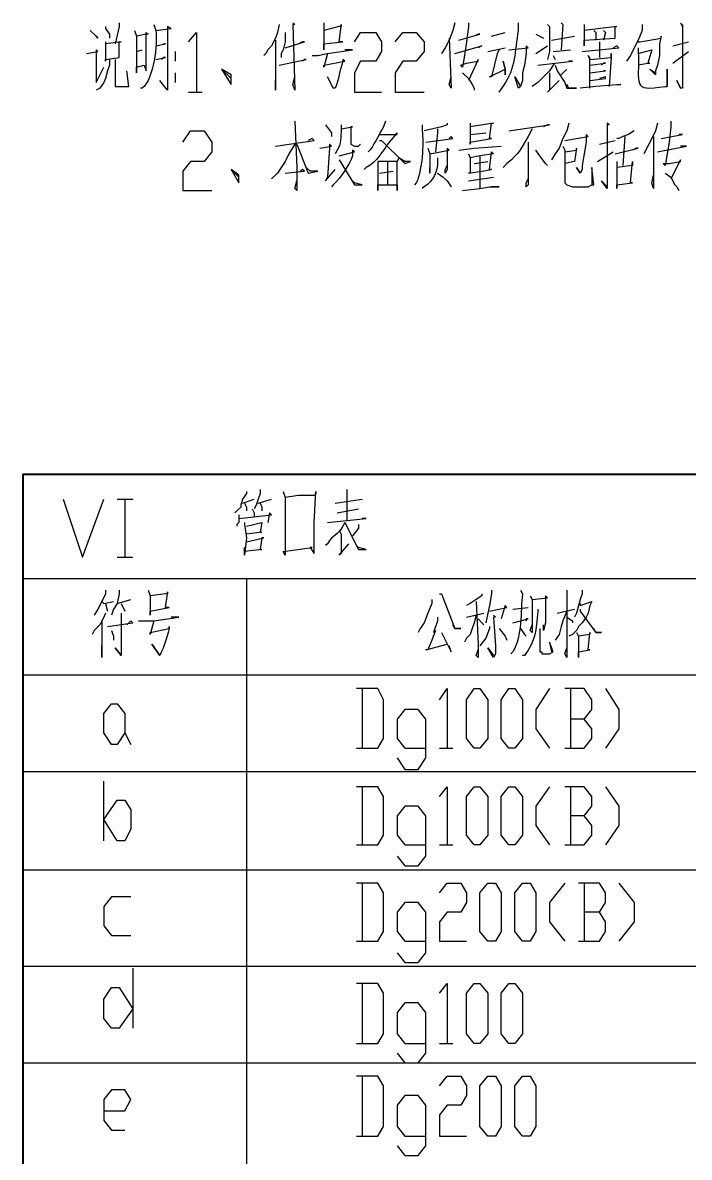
# Model space of a CAD drawing. Header units: millimetres. Extents: x 0 to 822, y 14 to 1153.
# Drawn here: x 569.5 to 631.7, y 565.9 to 671.7 of the extents above; entities that cross this region are included whole.
import ezdxf

# ---------------------------------------------------------------- set-up
doc = ezdxf.new("R2010")
doc.units = ezdxf.units.MM
doc.layers.add('1', color=7, linetype='Continuous')

msp = doc.modelspace()

# ---------------------------------------------------------------- linework, layer by layer
at = {"layer": '1', "color": 0, "lineweight": 25}
for points in [[(577.26, 671.361732), (577.26, 671.181732), (577.62, 670.641732), (577.62, 670.281732)], [(578.52, 671.721732), (578.52, 671.361732), (578.16, 669.741732)], [(581.94, 671.001732), (581.94, 671.001732), (583.38, 671.181732), (583.02, 671.361732), (583.02, 665.961732), (583.02, 665.421732), (582.3, 666.321732)], [(593.46, 671.541732), (593.28, 670.821732), (593.1, 670.281732), (592.74, 669.561732), (592.38, 669.201732), (592.2, 668.841732), (592.02, 668.661732)], [(594.72, 671.721732), (594.9, 671.541732), (594.72, 671.541732), (594.9, 665.421732), (594.72, 665.961732), (594.9, 666.681732)], [(597.6, 671.721732), (597.6, 671.001732), (597.6, 669.201732), (597.6, 669.741732), (599.4, 669.921732), (599.04, 669.921732), (599.22, 671.361732), (599.22, 671.541732), (599.22, 671.361732), (599.04, 671.361732), (597.6, 671.001732)], [(609.84, 671.721732), (609.66, 671.001732), (609.3, 670.101732), (608.94, 669.381732), (608.58, 668.841732)], [(611.1, 671.721732), (611.1, 671.361732), (610.92, 669.921732), (610.74, 668.661732), (610.56, 667.581732), (610.38, 667.761732), (610.92, 667.941732), (612, 668.121732), (612, 668.301732), (611.1, 666.321732)], [(618.48, 671.541732), (618.66, 671.361732), (618.66, 669.021732), (618.48, 668.301732)], [(619.74, 671.721732), (619.92, 671.541732), (619.92, 671.541732), (619.74, 669.201732)], [(621.9, 671.541732), (621.9, 671.001732), (621.9, 669.561732), (621.9, 670.101732), (624.78, 670.281732), (624.78, 670.281732), (624.78, 671.361732), (624.96, 671.361732), (621.9, 671.001732)], [(627.3, 671.541732), (627.3, 671.001732), (626.94, 670.101732), (626.58, 669.381732), (626.22, 668.661732), (625.86, 668.121732)], [(630.9, 671.721732), (631.08, 671.361732), (631.08, 671.541732), (631.08, 666.861732), (631.08, 665.961732), (631.08, 665.601732), (630.9, 665.601732), (630.54, 666.321732), (630.9, 665.601732)], [(575.82, 671.001732), (576.36, 670.461732), (576.54, 670.281732), (576.36, 670.461732)], [(579.96, 671.001732), (580.14, 670.461732), (580.14, 667.041732), (580.14, 667.401732), (580.14, 667.581732), (580.86, 667.761732), (581.04, 667.221732), (581.04, 667.401732), (581.04, 669.201732), (581.04, 670.821732), (581.22, 670.641732), (581.04, 670.641732), (580.14, 670.461732)], [(585, 669.921732), (585.72, 670.821732), (585.72, 665.241732)], [(593.1, 670.101732), (593.1, 667.041732), (593.1, 665.421732), (593.1, 665.781732), (593.1, 666.321732)], [(594, 670.821732), (594, 669.921732), (593.82, 669.201732), (593.64, 668.841732), (593.64, 668.481732)], [(600.48, 669.921732), (601.02, 670.821732), (602.46, 670.821732), (603, 669.921732), (603, 669.021732), (602.46, 668.121732), (601.02, 668.121732), (600.48, 667.041732), (600.48, 665.241732), (603, 665.241732)], [(604.26, 669.921732), (604.98, 670.821732), (606.24, 670.821732), (606.96, 669.921732), (606.96, 669.021732), (606.24, 668.121732), (604.98, 668.121732), (604.26, 667.041732), (604.26, 665.241732), (606.96, 665.241732)], [(609.3, 670.281732), (609.48, 665.601732), (609.3, 665.961732), (609.48, 666.681732)], [(610.2, 670.101732), (612.18, 670.641732), (612, 670.641732), (611.64, 670.461732)], [(613.26, 670.461732), (614.52, 670.821732)], [(617.4, 670.641732), (618.12, 670.281732)], [(618.84, 670.101732), (621, 670.461732)], [(622.8, 671.001732), (622.98, 670.821732), (622.98, 670.101732)], [(623.7, 671.001732), (623.88, 670.821732), (623.7, 670.101732)], [(626.94, 669.921732), (627.12, 669.921732), (629.1, 670.281732), (629.1, 670.461732), (628.92, 669.741732), (628.92, 668.661732), (628.74, 667.761732), (628.74, 667.761732), (628.56, 667.221732), (628.56, 666.861732), (628.02, 667.401732), (628.56, 667.041732)], [(575.46, 668.841732), (575.46, 668.841732), (576.54, 669.021732), (576.36, 669.201732), (576.36, 666.141732), (577.08, 667.581732)], [(577.26, 669.921732), (577.26, 669.741732), (577.26, 668.121732), (577.26, 668.301732), (578.52, 668.481732), (578.52, 668.481732), (578.52, 669.921732), (578.7, 669.921732), (577.26, 669.741732)], [(580.14, 669.021732), (580.68, 669.201732)], [(581.94, 669.561732), (581.94, 669.561732), (582.84, 669.741732), (582.66, 669.741732), (582.66, 669.741732)], [(583.74, 669.021732), (583.74, 668.121732)], [(594, 669.381732), (595.8, 669.921732), (595.62, 669.921732), (595.26, 669.741732)], [(596.52, 668.661732), (597.06, 668.661732), (597.96, 668.841732), (600.3, 669.201732), (599.94, 669.201732), (599.58, 669.201732)], [(609.84, 668.841732), (612.36, 669.561732), (612.36, 669.561732), (612, 669.381732)], [(612.9, 669.021732), (614.52, 669.381732)], [(613.98, 669.201732), (613.8, 668.841732), (613.26, 666.681732), (613.08, 666.681732), (614.52, 667.401732), (614.34, 668.121732), (614.52, 667.401732), (614.52, 666.861732), (614.52, 667.581732)], [(614.88, 669.201732), (616.68, 669.381732), (616.5, 669.561732), (616.5, 668.841732), (616.32, 667.761732), (616.14, 667.041732), (616.14, 666.321732), (615.96, 665.781732), (615.78, 665.601732), (615.42, 666.681732), (615.96, 665.781732)], [(617.4, 668.841732), (618.48, 669.561732)], [(619.02, 669.021732), (620.64, 669.201732)], [(621.72, 669.021732), (625.14, 669.381732), (624.96, 669.561732), (624.6, 669.381732)], [(623.34, 669.921732), (623.34, 669.561732), (623.34, 668.481732)], [(626.94, 668.841732), (628.2, 669.201732), (628.2, 669.201732), (627.84, 667.941732), (628.02, 667.941732), (626.94, 667.761732)], [(630.18, 669.561732), (631.62, 669.921732)], [(630.18, 667.941732), (631.62, 669.021732)], [(577.62, 668.301732), (577.62, 667.761732), (577.44, 667.221732), (577.26, 666.501732), (577.08, 666.141732), (576.72, 665.601732), (576.36, 665.421732)], [(578.16, 668.301732), (578.16, 667.941732), (578.16, 666.321732), (578.16, 665.961732), (578.16, 665.781732), (578.34, 665.781732), (579.42, 665.781732), (579.24, 667.221732)], [(581.94, 668.301732), (581.94, 668.301732), (582.84, 668.481732), (582.66, 668.481732), (582.48, 668.301732)], [(593.46, 667.761732), (595.98, 668.301732), (595.8, 668.301732), (595.62, 668.121732)], [(619.2, 667.941732), (619.02, 667.761732), (618.66, 667.221732), (618.12, 666.681732), (617.58, 666.141732), (617.04, 665.781732)], [(617.58, 667.761732), (620.82, 668.121732), (620.82, 668.121732), (620.46, 668.121732)], [(619.02, 668.661732), (619.2, 668.301732)], [(622.44, 665.601732), (622.44, 668.481732), (622.26, 668.661732), (622.44, 668.301732), (624.42, 668.481732), (624.42, 668.841732), (624.42, 668.481732), (624.42, 668.481732), (624.24, 665.781732)], [(622.44, 667.761732), (623.88, 667.941732), (623.7, 667.941732), (623.52, 667.761732)], [(583.74, 667.041732), (583.74, 666.141732)], [(588.96, 666.501732), (588.06, 667.401732), (588.96, 665.961732), (588.96, 666.861732), (588.06, 667.401732)], [(610.56, 667.041732), (611.1, 666.501732), (611.46, 665.961732), (611.64, 665.601732), (611.64, 665.421732)], [(618.66, 667.041732), (618.66, 665.421732), (618.48, 665.241732), (619.56, 666.321732)], [(619.2, 667.761732), (619.38, 667.221732), (620.1, 666.141732), (620.28, 665.601732), (620.46, 665.601732), (621.18, 665.601732), (620.46, 665.601732), (620.28, 665.961732)], [(620.28, 667.401732), (620.28, 667.401732), (619.74, 666.861732)], [(622.44, 667.041732), (623.88, 667.221732), (623.7, 667.221732)], [(624.96, 665.961732), (625.14, 665.961732), (625.32, 665.961732), (622.98, 665.781732), (621.54, 665.601732)], [(622.44, 666.321732), (623.88, 666.501732), (623.88, 666.681732), (623.34, 666.501732)], [(585, 665.241732), (586.26, 665.241732)], [(584.46, 660.561732), (585.18, 661.641732), (586.44, 661.641732), (587.16, 660.561732), (587.16, 659.661732), (586.44, 658.761732), (585.18, 658.761732), (584.46, 657.861732), (584.46, 656.061732), (587.16, 656.061732)], [(594.9, 662.541732), (595.08, 658.221732), (595.08, 656.061732), (594.9, 656.241732), (595.08, 656.961732)], [(597.78, 662.181732), (598.32, 661.461732), (598.32, 661.101732)], [(599.22, 661.821732), (600.3, 662.001732), (600.12, 662.001732), (600.12, 661.641732), (600.12, 660.561732), (600.12, 660.561732), (600.12, 660.381732), (600.48, 660.201732), (600.84, 660.201732), (600.84, 660.201732), (601.02, 660.381732)], [(609.12, 662.361732), (609.12, 662.181732), (608.58, 662.001732), (606.96, 661.641732)], [(608.22, 661.821732), (608.22, 661.461732), (608.04, 659.661732)], [(611.28, 662.361732), (611.28, 662.001732), (611.28, 660.381732), (611.28, 660.561732), (613.26, 660.921732), (613.08, 660.921732), (613.26, 662.361732), (613.44, 662.361732), (611.28, 662.001732)], [(614.88, 661.641732), (618.66, 662.181732), (618.48, 662.181732), (618.12, 662.001732)], [(620.46, 662.361732), (620.28, 661.641732), (619.92, 660.921732), (619.56, 660.021732), (619.2, 659.481732), (618.84, 658.941732)], [(624.06, 662.361732), (624.24, 662.181732), (624.06, 662.361732), (624.06, 657.501732), (624.06, 656.601732), (624.06, 656.241732), (623.52, 656.961732), (624.06, 656.421732)], [(626.58, 661.641732), (626.04, 661.281732), (625.5, 661.101732), (625.14, 660.921732), (624.96, 660.921732)], [(628.74, 662.361732), (628.56, 661.641732), (628.2, 660.921732), (627.48, 659.481732)], [(630, 662.541732), (630, 662.001732), (629.82, 660.561732), (629.64, 659.481732), (629.46, 658.401732), (629.28, 658.581732), (629.82, 658.581732), (630.9, 658.761732), (630.9, 658.941732), (630, 657.141732)], [(593.1, 660.201732), (596.7, 660.741732), (596.52, 660.921732), (596.16, 660.741732)], [(602.82, 660.741732), (603, 660.741732), (605.16, 658.581732), (605.7, 658.761732), (605.16, 658.761732), (604.62, 659.121732), (604.44, 658.761732), (602.64, 658.761732), (602.64, 658.761732), (602.64, 658.761732), (602.64, 656.061732), (602.64, 656.601732), (602.64, 656.601732), (604.44, 656.601732), (604.44, 656.061732), (604.44, 658.761732)], [(607.14, 660.561732), (609.66, 660.921732), (609.48, 661.101732), (609.3, 660.921732)], [(611.28, 661.281732), (612.72, 661.461732)], [(616.68, 660.561732), (616.68, 656.601732), (616.5, 656.421732), (616.5, 656.781732), (616.68, 657.141732)], [(620.1, 660.741732), (620.1, 660.741732), (622.26, 661.101732), (622.08, 661.281732), (622.08, 660.561732), (621.9, 659.481732), (621.72, 658.401732), (621.72, 658.401732), (621.72, 658.041732), (621.54, 657.681732), (621.18, 658.221732), (621.54, 657.681732)], [(623.34, 660.381732), (624.78, 660.741732)], [(625.68, 661.101732), (625.5, 658.401732)], [(628.38, 661.101732), (628.38, 656.241732), (628.2, 656.781732), (628.38, 657.501732)], [(629.1, 660.921732), (631.08, 661.281732), (630.9, 661.281732), (630.72, 661.281732)], [(594.9, 660.381732), (594.36, 659.481732), (594, 658.761732), (593.64, 658.221732), (593.28, 657.681732), (592.74, 657.141732)], [(595.08, 660.381732), (596.16, 657.681732), (597.06, 657.861732), (596.34, 657.861732), (595.98, 658.221732)], [(597.24, 660.021732), (598.32, 660.201732), (598.14, 660.381732), (598.14, 660.021732), (597.96, 657.321732), (597.78, 656.961732), (598.68, 658.041732)], [(607.32, 660.021732), (607.5, 659.481732), (607.5, 657.681732), (607.5, 658.221732)], [(607.5, 659.481732), (609.3, 659.841732), (609.12, 660.021732), (609.12, 659.301732), (609.12, 658.041732), (608.94, 657.681732), (608.94, 658.041732), (609.12, 658.401732)], [(610.2, 659.841732), (611.64, 660.021732), (614.16, 660.201732)], [(611.1, 659.481732), (611.28, 659.121732), (611.28, 657.861732), (611.28, 657.681732), (611.1, 657.681732), (612.36, 657.861732), (613.26, 658.041732), (613.08, 658.041732), (613.26, 659.661732), (613.44, 659.481732), (612.18, 659.301732), (611.28, 659.121732)], [(618.48, 658.401732), (618.3, 658.581732), (617.76, 659.301732), (617.4, 659.841732)], [(619.92, 660.201732), (620.1, 659.841732), (620.1, 657.321732), (620.1, 656.961732), (620.1, 656.781732), (620.28, 656.601732), (620.82, 656.421732), (621.36, 656.421732), (621.9, 656.421732), (622.26, 656.421732), (622.62, 656.601732), (622.8, 656.601732), (622.62, 658.221732), (622.62, 656.601732)], [(620.1, 659.661732), (621.18, 659.841732), (621.18, 660.021732), (621, 658.761732), (621, 658.761732), (620.1, 658.581732)], [(623.16, 658.761732), (624.6, 659.661732)], [(624.78, 659.481732), (626.94, 660.021732), (626.76, 660.021732), (626.4, 659.841732)], [(628.74, 659.661732), (631.44, 660.201732), (631.26, 660.201732), (630.9, 660.201732)], [(599.04, 658.941732), (599.04, 658.941732), (600.48, 656.601732), (601.2, 656.601732), (600.48, 656.781732), (600.3, 656.961732)], [(603.54, 658.761732), (603.54, 656.601732)], [(611.64, 658.581732), (612.9, 658.761732)], [(612.18, 659.301732), (612.18, 656.241732)], [(624.96, 658.761732), (624.96, 658.221732), (624.96, 656.241732), (624.96, 656.601732), (626.4, 656.781732), (626.22, 656.781732), (626.4, 658.761732), (626.4, 658.401732), (624.96, 658.221732)], [(589.68, 657.321732), (588.96, 658.041732), (589.68, 656.781732), (589.68, 657.501732), (588.96, 658.041732)], [(594, 657.681732), (595.8, 657.861732), (595.62, 658.041732), (595.44, 657.861732)], [(602.82, 657.681732), (604.08, 657.861732)], [(608.22, 657.681732), (608.76, 657.321732), (609.12, 656.961732), (609.48, 656.421732)], [(611.1, 656.961732), (613.44, 657.321732)], [(629.46, 657.681732), (630, 657.321732), (630.36, 656.601732), (630.54, 656.421732), (630.72, 656.061732)], [(610.56, 656.061732), (612.18, 656.241732), (613.08, 656.421732), (613.98, 656.421732), (613.8, 656.421732), (613.26, 656.421732)], [(590.4, 627.981732), (590.4, 627.801732), (590.04, 627.261732), (589.86, 626.721732), (589.86, 626.541732), (589.5, 626.181732), (589.32, 626.001732)], [(591.66, 628.161732), (591.66, 627.801732), (591.48, 627.261732), (591.3, 626.721732), (591.12, 626.361732)], [(593.82, 627.981732), (594, 627.441732), (594, 622.041732), (593.82, 622.401732), (596.52, 622.761732), (596.34, 622.761732), (596.7, 622.221732), (596.7, 622.941732), (596.7, 624.021732), (596.7, 625.101732), (596.88, 627.981732), (596.88, 627.801732), (596.7, 627.621732), (595.26, 627.621732), (595.26, 627.621732), (594, 627.441732)], [(599.76, 628.161732), (599.76, 627.981732), (599.76, 625.281732)], [(573.3, 627.261732), (575.1, 621.861732), (577.08, 627.261732)], [(578.34, 627.261732), (579.78, 627.261732)], [(579.06, 627.261732), (579.06, 621.861732)], [(590.04, 626.901732), (591.12, 627.261732)], [(590.22, 626.901732), (590.4, 626.541732), (590.4, 626.181732)], [(591.48, 626.901732), (592.74, 627.261732)], [(591.66, 626.901732), (591.84, 626.541732), (591.84, 626.181732)], [(598.68, 626.901732), (601.2, 627.261732)], [(589.68, 625.821732), (589.68, 625.461732), (589.68, 625.281732), (589.68, 625.101732), (589.5, 624.921732), (589.5, 624.741732)], [(589.68, 625.461732), (592.74, 625.821732), (592.56, 626.001732), (592.38, 625.101732)], [(590.94, 626.361732), (591.12, 626.001732), (591.12, 625.641732)], [(598.86, 626.001732), (600.84, 626.361732)], [(590.22, 625.101732), (590.22, 624.921732), (590.4, 623.661732), (590.22, 622.041732), (590.22, 622.761732)], [(590.4, 624.741732), (591.84, 625.101732), (591.84, 625.101732), (591.66, 624.201732), (591.84, 624.201732), (590.4, 624.021732)], [(597.96, 625.101732), (601.56, 625.461732), (601.38, 625.461732), (601.2, 625.461732)], [(599.58, 625.101732), (600.84, 622.581732), (601.56, 622.581732), (600.84, 622.761732), (600.66, 622.941732)], [(600.84, 624.921732), (600.84, 624.561732), (600.3, 623.841732)], [(590.4, 623.301732), (592.02, 623.661732), (591.84, 623.661732), (591.66, 622.581732), (591.84, 622.581732), (590.22, 622.401732)], [(599.04, 624.381732), (599.22, 624.021732), (599.22, 622.221732), (599.04, 622.041732), (599.94, 623.121732)], [(578.34, 621.861732), (579.78, 621.861732)], [(569.52, 619.881732), (749.88, 619.881732)], [(590.4, 619.881732), (590.4, 464.721732)], [(577.26, 618.801732), (577.26, 618.441732), (576.9, 617.721732), (576.54, 617.001732), (576.18, 616.461732)], [(578.52, 618.801732), (578.52, 618.441732), (578.34, 617.541732), (577.98, 617.001732), (577.8, 616.461732)], [(581.22, 618.801732), (581.4, 618.261732), (581.4, 616.461732), (581.4, 616.821732), (583.2, 617.181732), (582.84, 617.181732), (583.02, 618.441732), (583.02, 618.621732), (583.02, 618.441732), (582.84, 618.441732), (581.4, 618.261732)], [(608.4, 618.441732), (608.58, 618.441732), (609.84, 615.201732), (610.38, 615.201732), (609.84, 615.201732), (609.66, 615.561732)], [(612.36, 618.441732), (612.36, 618.261732), (611.82, 617.901732), (611.28, 617.541732), (610.92, 617.361732)], [(613.26, 618.801732), (613.26, 618.441732), (613.08, 617.361732), (612.9, 616.641732), (612.72, 615.741732)], [(616.86, 618.261732), (617.04, 617.901732), (617.04, 614.841732), (616.86, 615.021732), (617.04, 615.561732)], [(617.04, 617.901732), (618.48, 618.081732), (618.3, 618.261732), (618.3, 617.901732), (618.3, 615.741732), (618.12, 615.021732), (618.12, 615.201732), (618.12, 615.561732)], [(620.28, 618.801732), (620.28, 618.621732), (620.28, 612.501732), (620.1, 612.861732), (620.28, 613.401732)], [(621.72, 618.801732), (621.72, 618.441732), (621.54, 617.901732), (621.18, 616.641732), (621, 616.281732)], [(576.9, 617.721732), (577.08, 617.541732), (577.98, 617.721732)], [(577.26, 617.541732), (577.44, 616.821732)], [(578.34, 617.541732), (579.6, 617.901732)], [(578.7, 617.541732), (579.06, 616.821732)], [(607.68, 617.901732), (607.68, 617.541732), (607.32, 616.641732), (606.96, 615.741732), (606.6, 615.201732), (606.42, 614.841732)], [(611.82, 617.721732), (612, 613.761732), (612, 612.501732), (611.82, 612.681732), (612, 613.221732)], [(613.08, 616.821732), (614.7, 617.181732), (614.52, 617.361732), (614.16, 616.101732)], [(615.24, 617.001732), (616.68, 617.181732)], [(621.54, 617.541732), (621.54, 617.361732), (622.62, 617.721732), (622.62, 617.721732), (622.44, 617.361732), (622.26, 616.641732), (622.08, 616.281732), (621.72, 615.741732), (621.36, 615.381732), (621.18, 615.021732), (620.82, 614.661732), (620.46, 614.481732)], [(577.26, 616.641732), (577.08, 616.281732), (576.72, 615.561732), (576.18, 615.021732), (576, 614.661732)], [(578.7, 616.641732), (578.7, 613.941732), (578.7, 612.681732), (578.7, 612.681732), (578.16, 613.401732), (578.7, 612.681732)], [(580.32, 615.921732), (580.86, 615.921732), (581.76, 615.921732), (584.1, 616.281732), (583.74, 616.281732), (583.38, 616.281732)], [(608.22, 616.281732), (608.22, 615.921732), (607.86, 614.841732), (608.04, 615.021732), (607.68, 614.121732), (607.32, 613.221732), (607.14, 613.221732), (609.12, 613.761732)], [(611.82, 616.461732), (611.64, 615.741732), (611.46, 615.201732), (611.28, 614.661732), (610.92, 614.301732), (610.74, 613.941732)], [(610.92, 616.281732), (612.54, 616.641732)], [(612, 616.101732), (612.36, 615.741732), (612.54, 615.561732)], [(613.44, 616.461732), (613.62, 616.281732), (613.44, 616.281732), (613.62, 613.581732), (613.62, 612.861732), (613.44, 612.501732), (612.9, 613.401732), (613.44, 612.681732)], [(615.24, 615.741732), (616.68, 616.101732), (616.5, 616.101732), (616.5, 615.921732)], [(620.28, 616.821732), (619.92, 615.921732), (619.74, 615.381732), (619.56, 614.661732), (619.2, 614.121732)], [(619.38, 616.641732), (619.38, 616.641732), (621, 617.001732)], [(620.28, 616.281732), (620.82, 615.921732), (620.82, 615.741732)], [(621.54, 617.001732), (621.54, 616.821732), (622.98, 614.841732), (623.52, 614.841732), (622.98, 614.841732), (622.8, 615.201732)], [(576.9, 615.921732), (576.9, 612.501732), (576.9, 613.041732), (576.9, 613.581732)], [(577.44, 615.381732), (579.78, 615.741732), (579.6, 615.921732), (579.24, 615.561732)], [(577.8, 615.021732), (577.98, 614.481732), (577.98, 614.121732)], [(613.08, 615.381732), (613.08, 615.201732), (612.72, 614.301732), (612.18, 613.581732)], [(613.98, 615.201732), (614.52, 614.481732), (614.7, 614.121732)], [(615.96, 615.201732), (616.32, 614.661732), (616.5, 614.481732)], [(617.76, 615.201732), (617.76, 614.841732), (617.76, 614.841732), (617.76, 613.041732), (617.94, 613.041732), (617.94, 612.861732), (618.48, 612.861732), (618.66, 612.861732), (619.02, 613.041732), (618.66, 613.941732), (618.84, 613.041732)], [(608.58, 614.841732), (609.3, 613.401732), (609.48, 613.041732), (609.3, 613.581732)], [(621.18, 614.841732), (621.36, 614.481732), (621.36, 612.501732), (621.36, 613.041732), (622.44, 613.221732), (622.26, 613.221732), (622.44, 614.841732), (622.44, 614.661732), (621.36, 614.481732)], [(569.52, 610.881732), (749.88, 610.881732)], [(600.66, 604.041732), (602.64, 604.041732), (603.18, 604.941732), (603.18, 608.541732), (602.64, 609.621732), (600.66, 609.621732)], [(601.2, 609.621732), (601.2, 604.041732)], [(608.4, 608.541732), (609.12, 609.621732), (609.12, 604.041732)], [(611.64, 604.041732), (610.92, 604.941732), (610.92, 608.541732), (611.64, 609.621732), (612.18, 609.621732), (612.9, 608.541732), (612.9, 604.941732), (612.18, 604.041732), (611.64, 604.041732)], [(614.88, 604.041732), (614.16, 604.941732), (614.16, 608.541732), (614.88, 609.621732), (615.42, 609.621732), (616.14, 608.541732), (616.14, 604.941732), (615.42, 604.041732), (614.88, 604.041732)], [(618.66, 609.621732), (617.4, 607.641732), (617.4, 605.841732), (618.66, 604.041732)], [(621.9, 606.741732), (622.62, 607.641732), (622.62, 608.541732), (621.9, 609.621732), (620.1, 609.621732)], [(620.64, 609.621732), (620.64, 604.041732)], [(623.88, 609.621732), (625.14, 607.641732), (625.14, 605.841732), (623.88, 604.041732)], [(578.34, 604.401732), (577.8, 604.401732), (577.08, 605.481732), (577.08, 607.281732), (577.8, 608.181732), (578.34, 608.181732), (579.06, 607.281732), (579.06, 605.481732), (578.34, 604.401732)], [(604.44, 603.141732), (605.16, 602.061732), (606.42, 602.061732), (607.14, 603.141732), (607.14, 606.741732), (606.42, 607.641732), (605.16, 607.641732), (604.44, 606.741732), (604.44, 604.941732), (605.16, 604.041732), (607.14, 604.041732)], [(620.1, 604.041732), (621.9, 604.041732), (622.62, 604.941732), (622.62, 605.841732), (621.9, 606.741732), (620.64, 606.741732)], [(579.06, 605.481732), (579.6, 604.401732)], [(608.4, 604.041732), (609.66, 604.041732)], [(569.52, 601.881732), (749.88, 601.881732)], [(577.08, 595.401732), (577.08, 600.981732)], [(600.66, 595.041732), (602.64, 595.041732), (603.18, 595.941732), (603.18, 599.541732), (602.64, 600.441732), (600.66, 600.441732)], [(601.2, 600.441732), (601.2, 595.041732)], [(608.4, 599.541732), (609.12, 600.441732), (609.12, 595.041732)], [(611.64, 595.041732), (610.92, 595.941732), (610.92, 599.541732), (611.64, 600.441732), (612.18, 600.441732), (612.9, 599.541732), (612.9, 595.941732), (612.18, 595.041732), (611.64, 595.041732)], [(614.88, 595.041732), (614.16, 595.941732), (614.16, 599.541732), (614.88, 600.441732), (615.42, 600.441732), (616.14, 599.541732), (616.14, 595.941732), (615.42, 595.041732), (614.88, 595.041732)], [(618.66, 600.441732), (617.4, 598.641732), (617.4, 596.841732), (618.66, 595.041732)], [(621.9, 597.741732), (622.62, 598.641732), (622.62, 599.541732), (621.9, 600.441732), (620.1, 600.441732)], [(620.64, 600.441732), (620.64, 595.041732)], [(623.88, 600.441732), (625.14, 598.641732), (625.14, 596.841732), (623.88, 595.041732)], [(577.08, 597.381732), (578.34, 599.181732), (579.06, 599.181732), (579.6, 598.281732), (579.6, 596.481732), (579.06, 595.401732), (578.34, 595.401732), (577.08, 597.381732)], [(604.44, 593.961732), (605.16, 593.061732), (606.42, 593.061732), (607.14, 593.961732), (607.14, 597.741732), (606.42, 598.641732), (605.16, 598.641732), (604.44, 597.741732), (604.44, 595.941732), (605.16, 595.041732), (607.14, 595.041732)], [(620.1, 595.041732), (621.9, 595.041732), (622.62, 595.941732), (622.62, 596.841732), (621.9, 597.741732), (620.64, 597.741732)], [(608.4, 595.041732), (609.66, 595.041732)], [(569.52, 592.701732), (749.88, 592.701732)], [(600.66, 586.041732), (602.64, 586.041732), (603.18, 586.941732), (603.18, 590.541732), (602.64, 591.441732), (600.66, 591.441732)], [(601.2, 591.441732), (601.2, 586.041732)], [(608.4, 590.541732), (609.12, 591.441732), (610.38, 591.441732), (610.92, 590.541732), (610.92, 589.641732), (610.38, 588.741732), (609.12, 588.741732), (608.4, 587.841732), (608.4, 586.041732), (610.92, 586.041732)], [(612.9, 586.041732), (612.18, 586.941732), (612.18, 590.541732), (612.9, 591.441732), (613.62, 591.441732), (614.16, 590.541732), (614.16, 586.941732), (613.62, 586.041732), (612.9, 586.041732)], [(616.14, 586.041732), (615.42, 586.941732), (615.42, 590.541732), (616.14, 591.441732), (616.86, 591.441732), (617.4, 590.541732), (617.4, 586.941732), (616.86, 586.041732), (616.14, 586.041732)], [(620.1, 591.441732), (618.66, 589.641732), (618.66, 587.841732), (620.1, 586.041732)], [(623.34, 588.741732), (623.88, 589.641732), (623.88, 590.541732), (623.34, 591.441732), (621.36, 591.441732)], [(621.9, 591.441732), (621.9, 586.041732)], [(625.14, 591.441732), (626.58, 589.641732), (626.58, 587.841732), (625.14, 586.041732)], [(579.6, 590.181732), (577.8, 590.181732), (577.08, 589.281732), (577.08, 587.481732), (577.8, 586.581732), (579.6, 586.581732)], [(604.44, 584.961732), (605.16, 584.061732), (606.42, 584.061732), (607.14, 584.961732), (607.14, 588.741732), (606.42, 589.641732), (605.16, 589.641732), (604.44, 588.741732), (604.44, 586.941732), (605.16, 586.041732), (607.14, 586.041732)], [(621.36, 586.041732), (623.34, 586.041732), (623.88, 586.941732), (623.88, 587.841732), (623.34, 588.741732), (621.9, 588.741732)], [(569.52, 583.701732), (749.88, 583.701732)], [(579.78, 583.521732), (579.78, 577.941732)], [(579.78, 579.741732), (578.52, 577.941732), (577.8, 577.941732), (577.08, 578.841732), (577.08, 580.641732), (577.8, 581.721732), (578.52, 581.721732), (579.78, 579.741732)], [(600.66, 576.501732), (602.64, 576.501732), (603.18, 577.401732), (603.18, 581.181732), (602.64, 582.081732), (600.66, 582.081732)], [(601.2, 582.081732), (601.2, 576.501732)], [(608.4, 581.181732), (609.12, 582.081732), (609.12, 576.501732)], [(611.64, 576.501732), (610.92, 577.401732), (610.92, 581.181732), (611.64, 582.081732), (612.18, 582.081732), (612.9, 581.181732), (612.9, 577.401732), (612.18, 576.501732), (611.64, 576.501732)], [(614.88, 576.501732), (614.16, 577.401732), (614.16, 581.181732), (614.88, 582.081732), (615.42, 582.081732), (616.14, 581.181732), (616.14, 577.401732), (615.42, 576.501732), (614.88, 576.501732)], [(604.44, 575.601732), (605.16, 574.701732), (606.42, 574.701732), (607.14, 575.601732), (607.14, 579.381732), (606.42, 580.281732), (605.16, 580.281732), (604.44, 579.381732), (604.44, 577.401732), (605.16, 576.501732), (607.14, 576.501732)], [(608.4, 576.501732), (609.66, 576.501732)], [(569.52, 574.701732), (749.88, 574.701732)], [(600.66, 567.861732), (602.64, 567.861732), (603.18, 568.761732), (603.18, 572.541732), (602.64, 573.441732), (600.66, 573.441732)], [(601.2, 573.441732), (601.2, 567.861732)], [(608.4, 572.541732), (609.12, 573.441732), (610.38, 573.441732), (610.92, 572.541732), (610.92, 571.641732), (610.38, 570.741732), (609.12, 570.741732), (608.4, 569.841732), (608.4, 567.861732), (610.92, 567.861732)], [(612.9, 567.861732), (612.18, 568.761732), (612.18, 572.541732), (612.9, 573.441732), (613.62, 573.441732), (614.16, 572.541732), (614.16, 568.761732), (613.62, 567.861732), (612.9, 567.861732)], [(616.14, 567.861732), (615.42, 568.761732), (615.42, 572.541732), (616.14, 573.441732), (616.86, 573.441732), (617.4, 572.541732), (617.4, 568.761732), (616.86, 567.861732), (616.14, 567.861732)], [(577.08, 570.201732), (579.06, 570.201732), (579.6, 571.281732), (579.06, 572.181732), (577.8, 572.181732), (577.08, 571.281732), (577.08, 569.301732), (577.8, 568.401732), (579.06, 568.401732)], [(604.44, 566.961732), (605.16, 566.061732), (606.42, 566.061732), (607.14, 566.961732), (607.14, 570.741732), (606.42, 571.641732), (605.16, 571.641732), (604.44, 570.741732), (604.44, 568.761732), (605.16, 567.861732), (607.14, 567.861732)]]:
    msp.add_lwpolyline(points, dxfattribs=at)
at = {"layer": '1', "color": 0, "lineweight": 40}
for points in [[(569.52, 629.601732), (749.88, 629.601732)], [(569.52, 629.601732), (569.52, 464.721732)]]:
    msp.add_lwpolyline(points, dxfattribs=at)
at = {"layer": '1', "color": 0, "lineweight": 25}
for points, knots in [([(581.76, 671.541732), (581.76, 671.541732), (581.94, 671.001732), (581.94, 671.001732), (582.12, 669.741732), (581.76, 666.501732), (580.68, 665.601732), (580.68, 665.601732), (580.5, 665.601732), (580.5, 665.601732)], [0, 0, 0, 0, 1, 1, 1, 2, 2, 2, 3, 3, 3, 3]), ([(613.98, 665.241732), (613.98, 665.241732), (614.34, 665.781732), (614.34, 665.781732), (615.6, 667.581732), (615.42, 669.021732), (615.78, 671.001732), (615.78, 671.001732), (615.78, 671.721732), (615.78, 671.721732)], [0, 0, 0, 0, 1, 1, 1, 2, 2, 2, 3, 3, 3, 3]), ([(626.94, 669.381732), (626.94, 669.381732), (626.94, 669.021732), (626.94, 669.021732), (627.12, 665.961732), (626.22, 665.241732), (629.46, 665.781732), (629.46, 665.781732), (629.64, 665.781732), (629.64, 665.781732), (629.64, 665.781732), (629.64, 667.401732), (629.64, 667.401732), (629.64, 667.401732), (629.64, 665.781732), (629.64, 665.781732)], [0, 0, 0, 0, 1, 1, 1, 2, 2, 2, 3, 3, 3, 4, 4, 4, 5, 5, 5, 5]), ([(597.96, 668.841732), (597.96, 668.841732), (597.6, 667.581732), (597.6, 667.581732), (597.6, 667.581732), (597.6, 667.761732), (597.6, 667.761732), (597.6, 667.761732), (599.58, 668.121732), (599.58, 668.121732), (599.58, 668.121732), (599.4, 668.301732), (599.4, 668.301732), (599.4, 668.301732), (599.4, 668.121732), (599.4, 668.121732), (599.04, 667.221732), (599.04, 666.501732), (598.68, 665.601732), (598.68, 665.601732), (598.5, 665.601732), (598.5, 665.601732), (598.5, 665.601732), (597.96, 666.681732), (597.96, 666.681732), (597.96, 666.681732), (598.5, 665.601732), (598.5, 665.601732)], [0, 0, 0, 0, 1, 1, 1, 2, 2, 2, 3, 3, 3, 4, 4, 4, 5, 5, 5, 6, 6, 6, 7, 7, 7, 8, 8, 8, 9, 9, 9, 9]), ([(599.22, 662.181732), (599.22, 662.181732), (599.22, 661.821732), (599.22, 661.821732), (599.22, 661.101732), (599.22, 660.381732), (598.86, 659.841732), (598.86, 659.841732), (598.68, 659.481732), (598.68, 659.481732)], [0, 0, 0, 0, 1, 1, 1, 2, 2, 2, 3, 3, 3, 3]), ([(603.36, 662.541732), (603.36, 662.541732), (603.18, 662.001732), (603.18, 662.001732), (602.82, 661.461732), (602.46, 660.561732), (601.92, 659.841732), (601.92, 659.841732), (601.74, 659.661732), (601.74, 659.661732)], [0, 0, 0, 0, 1, 1, 1, 2, 2, 2, 3, 3, 3, 3]), ([(606.78, 662.181732), (606.78, 662.181732), (606.78, 661.641732), (606.78, 661.641732), (606.96, 660.561732), (606.78, 657.861732), (606.24, 656.781732), (606.24, 656.781732), (606.06, 656.601732), (606.06, 656.601732)], [0, 0, 0, 0, 1, 1, 1, 2, 2, 2, 3, 3, 3, 3]), ([(617.04, 661.821732), (617.04, 661.821732), (616.68, 661.101732), (616.68, 661.101732), (615.78, 659.661732), (615.96, 659.661732), (614.7, 658.581732), (614.7, 658.581732), (614.34, 658.221732), (614.34, 658.221732)], [0, 0, 0, 0, 1, 1, 1, 2, 2, 2, 3, 3, 3, 3]), ([(602.82, 661.281732), (602.82, 661.281732), (604.44, 661.281732), (604.44, 661.281732), (604.44, 661.281732), (604.26, 661.281732), (604.26, 661.281732), (604.26, 661.281732), (604.44, 661.461732), (604.44, 661.461732), (604.44, 661.461732), (603.72, 660.561732), (603.72, 660.561732), (603, 659.661732), (602.64, 658.761732), (601.56, 658.221732), (601.56, 658.221732), (601.38, 658.041732), (601.38, 658.041732)], [0, 0, 0, 0, 1, 1, 1, 2, 2, 2, 3, 3, 3, 4, 4, 4, 5, 5, 5, 6, 6, 6, 6]), ([(599.04, 659.301732), (599.04, 659.301732), (600.48, 659.661732), (600.48, 659.661732), (600.48, 659.661732), (600.3, 659.841732), (600.3, 659.841732), (600.3, 659.841732), (600.3, 659.301732), (600.3, 659.301732), (599.94, 658.401732), (599.22, 657.321732), (598.5, 656.601732), (598.5, 656.601732), (598.32, 656.421732), (598.32, 656.421732)], [0, 0, 0, 0, 1, 1, 1, 2, 2, 2, 3, 3, 3, 4, 4, 4, 5, 5, 5, 5]), ([(608.22, 659.121732), (608.22, 659.121732), (608.22, 658.761732), (608.22, 658.761732), (608.22, 657.861732), (607.86, 656.961732), (606.96, 656.421732), (606.96, 656.421732), (606.78, 656.241732), (606.78, 656.241732)], [0, 0, 0, 0, 1, 1, 1, 2, 2, 2, 3, 3, 3, 3]), ([(599.58, 625.101732), (599.58, 625.101732), (599.4, 624.741732), (599.4, 624.741732), (598.86, 623.841732), (598.5, 624.021732), (597.96, 623.121732), (597.96, 623.121732), (597.78, 622.941732), (597.78, 622.941732)], [0, 0, 0, 0, 1, 1, 1, 2, 2, 2, 3, 3, 3, 3]), ([(615.96, 618.801732), (615.96, 618.801732), (616.14, 618.441732), (616.14, 618.441732), (616.14, 618.441732), (616.14, 618.441732), (616.14, 618.441732), (615.96, 616.821732), (616.14, 614.481732), (615.24, 613.041732), (615.24, 613.041732), (615.06, 612.861732), (615.06, 612.861732)], [0, 0, 0, 0, 1, 1, 1, 2, 2, 2, 3, 3, 3, 4, 4, 4, 4]), ([(617.58, 617.001732), (617.58, 617.001732), (617.58, 616.821732), (617.58, 616.821732), (617.4, 615.021732), (617.4, 614.121732), (616.32, 612.681732), (616.32, 612.681732), (616.14, 612.681732), (616.14, 612.681732)], [0, 0, 0, 0, 1, 1, 1, 2, 2, 2, 3, 3, 3, 3]), ([(581.76, 615.921732), (581.76, 615.921732), (581.4, 614.661732), (581.4, 614.661732), (581.4, 614.661732), (581.4, 614.841732), (581.4, 614.841732), (581.4, 614.841732), (583.2, 615.201732), (583.2, 615.201732), (583.2, 615.201732), (583.2, 615.381732), (583.2, 615.381732), (583.2, 615.381732), (583.2, 615.201732), (583.2, 615.201732), (582.84, 614.121732), (582.84, 613.761732), (582.3, 612.681732), (582.3, 612.681732), (582.3, 612.681732), (582.3, 612.681732), (582.3, 612.681732), (581.58, 613.761732), (581.58, 613.761732), (581.58, 613.761732), (582.3, 612.681732), (582.3, 612.681732)], [0, 0, 0, 0, 1, 1, 1, 2, 2, 2, 3, 3, 3, 4, 4, 4, 5, 5, 5, 6, 6, 6, 7, 7, 7, 8, 8, 8, 9, 9, 9, 9])]:
    msp.add_open_spline(points, degree=3, knots=knots, dxfattribs=at)

doc.saveas('drawing.dxf')
